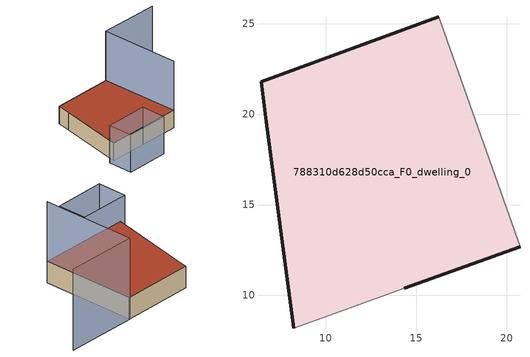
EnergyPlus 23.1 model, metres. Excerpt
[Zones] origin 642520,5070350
788310d628d50cca_F0_dwelling_0
 floor ground (EU_floor_Construction): 16.24,25.4 20.74,12.69 14.33,10.39 8.23,8.19 6.73,19.6 6.43,21.8 z0
 wall outside (EU_wall_Construction): 14.33,10.39 20.74,12.69 / 16.24,25.4 6.43,21.8 6.73,19.6 8.23,8.19 z0:3
 wall adiabatic (EU_wall_Construction): 8.23,8.19 14.33,10.39 / 20.74,12.69 16.24,25.4 z0:3
 roof outside (EU_roof_Construction): 20.74,12.69 16.24,25.4 6.43,21.8 6.73,19.6 8.23,8.19 14.33,10.39 z3
shading: 14.32,10.43 15.75,6.53 / 15.75,6.53 8.83,3.99 / 8.83,3.99 7.39,7.88 / 7.39,7.88 14.32,10.43 z0:6.3; 20.74,12.69 16.15,25.41 / 16.15,25.41 25.86,28.9 z0:11.3
[Building]
EU S2 Campaign: North Axis=0; Terrain=City; Solar Distribution=FullExterior
[Site:Location]
Lyon-Bron: Latitude=45.75; Longitude=5; Time Zone=1; Elevation=198
[SizingPeriod:WeatherFileDays]
AnnualSizingPeriod: Begin Month=1; Begin Day of Month=1; End Month=12; End Day of Month=31; Day of Week for Start Day=Monday; Use Weather File Daylight Saving Period=No; Use Weather File Rain and Snow Indicators=No
[MATERIAL]
EU_InternalMass_Material: Roughness=MediumRough; Thickness=0.1; Conductivity=1; Density=1800; Specific Heat=900; Thermal Absorptance=0.9; Solar Absorptance=0.7; Visible Absorptance=0.7
[MATERIAL:NOMASS] Roughness=MediumRough; Thermal Absorptance=0.9; Solar Absorptance=0.7; Visible Absorptance=0.7
Name | Thermal Resistance
EU_wall_NoMass | 0.745955
EU_roof_NoMass | 1.03814
EU_floor_NoMass | 0.531915
[CONSTRUCTION]
EU_wall_Construction: EU_wall_NoMass
EU_roof_Construction: EU_roof_NoMass
EU_floor_Construction: EU_floor_NoMass
EU_InternalMass_Construction: EU_InternalMass_Material
[ZONE]
788310d628d50cca_F0_dwelling_0: Type=1; Multiplier=1; Ceiling Height=autocalculate; Volume=478.565; Floor Area=autocalculate; Part of Total Floor Area=Yes
[INTERNALMASS]
788310d628d50cca_F0_dwelling_0_EU_InternalMass: Construction=EU_InternalMass_Construction; Zone or ZoneList=788310d628d50cca_F0_dwelling_0; Surface Area=159.521
[OTHEREQUIPMENT]
EU_Step8_InternalGain_788310d628d50cca_F0_dwelling_0_f000: Fuel Type=Electricity; Zone or ZoneList or Space or SpaceList=788310d628d50cca_F0_dwelling_0; Schedule=EU_Step8_GainSchedule_788310d628d50cca_F0_dwelling_0_f000; Design Level Calculation Method=Watts/Area; Power per Zone Floor Area=1; Fraction Latent=0; Fraction Radiant=0; Fraction Lost=0; Carbon Dioxide Generation Rate=0; EndUse Subcategory=EU_Step8_InternalGains
[ZONEVENTILATION:DESIGNFLOWRATE]
EU_ConstantAir_788310d628d50cca_F0_dwelling_0: Zone or ZoneList or Space or SpaceList=788310d628d50cca_F0_dwelling_0; Schedule=EU_AlwaysOn; Design Flow Rate Calculation Method=AirChanges/Hour; Air Changes per Hour=0.64; Ventilation Type=Natural; Fan Pressure Rise=0; Fan Total Efficiency=1; Constant Term Coefficient=1; Temperature Term Coefficient=0; Velocity Term Coefficient=0; Velocity Squared Term Coefficient=0; Minimum Indoor Temperature=-100; Maximum Indoor Temperature=100; Delta Temperature=-100; Minimum Outdoor Temperature=-100; Maximum Outdoor Temperature=100; Maximum Wind Speed=40
[HVACTEMPLATE:THERMOSTAT]
EU_HeatOnly_788310d628d50cca_F0_dwelling_0: Constant Heating Setpoint=20; Constant Cooling Setpoint=50
[HVACTEMPLATE:ZONE:IDEALLOADSAIRSYSTEM]
788310d628d50cca_F0_dwelling_0: Template Thermostat=EU_HeatOnly_788310d628d50cca_F0_dwelling_0; System Availability Schedule=EU_AlwaysOn; Maximum Heating Supply Air Temperature=50; Minimum Cooling Supply Air Temperature=13; Maximum Heating Supply Air Humidity Ratio=0.0156; Minimum Cooling Supply Air Humidity Ratio=0.0077; Heating Limit=NoLimit; Cooling Limit=NoLimit; Heating Availability Schedule=EU_AlwaysOn; Cooling Availability Schedule=EU_CoolingOff; Dehumidification Control Type=ConstantSensibleHeatRatio; Cooling Sensible Heat Ratio=0.7; Dehumidification Setpoint=60; Humidification Control Type=None; Humidification Setpoint=30; Outdoor Air Method=None; Outdoor Air Flow Rate per Person=0.00944; Outdoor Air Flow Rate per Zone Floor Area=0; Outdoor Air Flow Rate per Zone=0; Demand Controlled Ventilation Type=None; Outdoor Air Economizer Type=NoEconomizer; Heat Recovery Type=None; Sensible Heat Recovery Effectiveness=0.7; Latent Heat Recovery Effectiveness=0.65
[SIZING:ZONE]
788310d628d50cca_F0_dwelling_0: Zone Cooling Design Supply Air Temperature Input Method=SupplyAirTemperature; Zone Cooling Design Supply Air Temperature=13; Zone Heating Design Supply Air Temperature Input Method=SupplyAirTemperature; Zone Heating Design Supply Air Temperature=50; Zone Cooling Design Supply Air Humidity Ratio=0.008; Zone Heating Design Supply Air Humidity Ratio=0.008; Cooling Design Air Flow Method=DesignDay; Cooling Design Air Flow Rate=0; Cooling Minimum Air Flow per Zone Floor Area=0.000762; Cooling Minimum Air Flow=0; Cooling Minimum Air Flow Fraction=0.2; Heating Design Air Flow Method=DesignDay; Heating Design Air Flow Rate=0; Heating Maximum Air Flow per Zone Floor Area=0.002032; Heating Maximum Air Flow=0.141576; Heating Maximum Air Flow Fraction=0.3; Account for Dedicated Outdoor Air System=No; Dedicated Outdoor Air System Control Strategy=NeutralSupplyAir; Dedicated Outdoor Air Low Setpoint Temperature for Design=autosize; Dedicated Outdoor Air High Setpoint Temperature for Design=autosize; Zone Load Sizing Method=Sensible Load Only No Latent Load; Zone Latent Cooling Design Supply Air Humidity Ratio Input Method=HumidityRatioDifference; Zone Cooling Design Supply Air Humidity Ratio Difference=0.005; Zone Latent Heating Design Supply Air Humidity Ratio Input Method=HumidityRatioDifference; Zone Humidification Design Supply Air Humidity Ratio Difference=0.005
[SCHEDULE:CONSTANT]
Name | Hourly Value
EU_AlwaysOn | 1
EU_CoolingOff | 0
[SCHEDULE:FILE]
EU_Step8_GainSchedule_788310d628d50cca_F0_dwelling_0_f000: File=../../schedules/788310d628d50cca/788310d628d50cca_F0_dwelling_0_f000_gain.csv; Column Number=1; Rows to Skip at Top=0; Number of Hours of Data=8760; Column Separator=Comma; Interpolate to Timestep=No; Minutes per Item=60; Adjust Schedule for Daylight Savings=Yes
